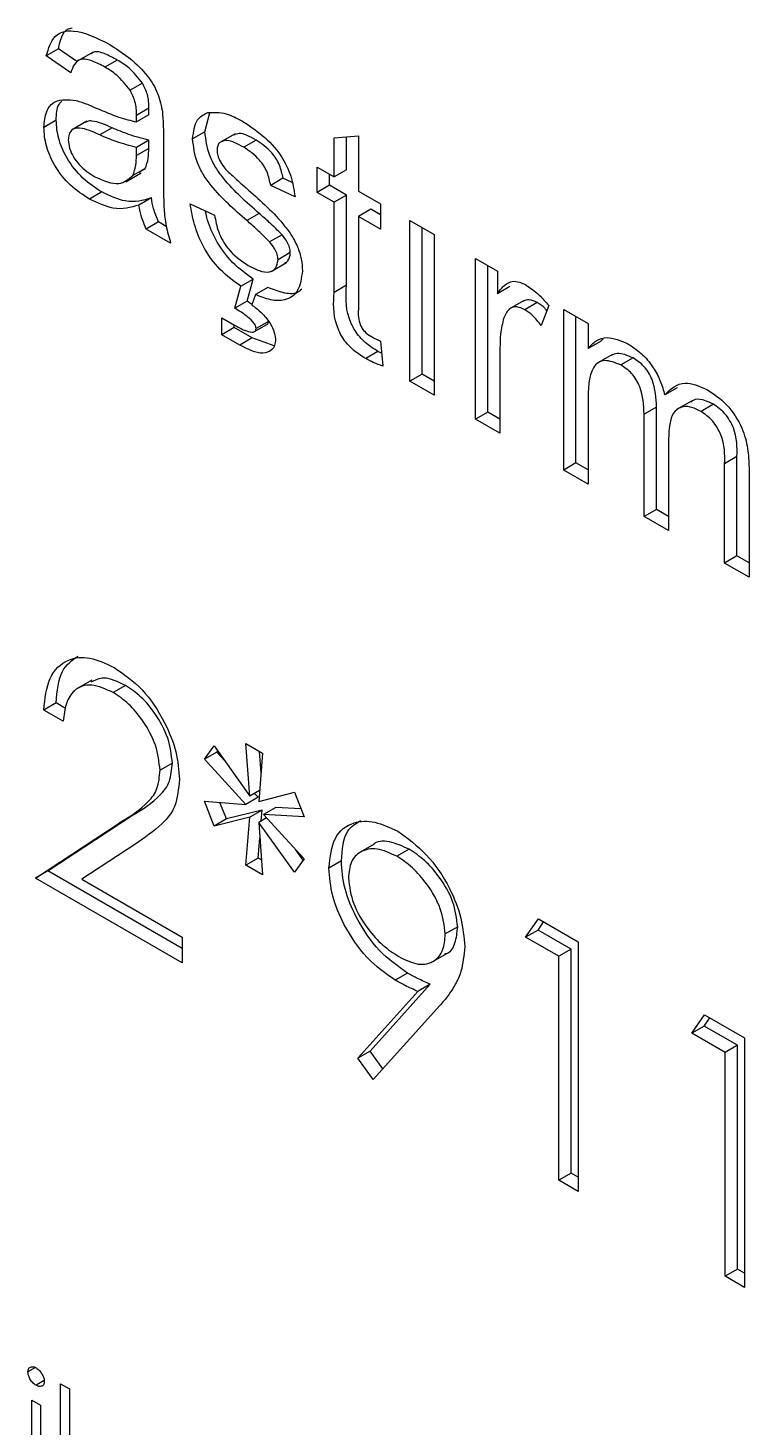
# Model space of a CAD drawing. Extents: x 75 to 2075, y 25 to 1460.
# Drawn here: x 1896.59 to 1907.61, y 1106.38 to 1127.74 of the extents above; entities that cross this region are included whole.
import ezdxf

# ---------------------------------------------------------------- set-up
doc = ezdxf.new("R2010")
doc.units = 0
doc.header["$LTSCALE"] = 5
doc.linetypes.add('SLD-KATı', pattern=[0])
doc.layers.get('0').update_dxf_attribs({"linetype": 'CONTINUOUS'})

msp = doc.modelspace()

# ---------------------------------------------------------------- linework, layer by layer
at = {"color": 7, "linetype": 'SLD-KATı'}
for p, q in [((1897.061, 1127.427), (1896.873, 1127.318)), ((1897.341, 1127.233), (1897.061, 1127.427)), ((1897.576, 1127.369), (1897.341, 1127.233)), ((1897.245, 1127.06), (1896.873, 1127.318)), ((1897.956, 1127.254), (1897.768, 1127.145)), ((1898.343, 1126.901), (1898.155, 1126.792)), ((1898.439, 1126.516), (1898.251, 1126.407)), ((1897.024, 1126.334), (1896.835, 1126.225)), ((1897.494, 1126.318), (1897.258, 1126.182)), ((1898.438, 1126.417), (1898.249, 1126.308)), ((1899.296, 1126.156), (1899.372, 1126.447)), ((1897.879, 1126.218), (1897.69, 1126.11)), ((1898.661, 1126.111), (1898.661, 1125.586)), ((1899.296, 1126.156), (1899.108, 1126.048)), ((1899.758, 1126.129), (1899.522, 1125.993)), ((1901.268, 1126.065), (1901.641, 1126.095)), ((1901.268, 1125.468), (1901.268, 1126.065)), ((1901.457, 1125.577), (1901.457, 1126.08)), ((1901.641, 1126.095), (1901.641, 1125.253)), ((1898.249, 1125.796), (1898.251, 1125.92)), ((1898.438, 1125.905), (1898.249, 1125.796)), ((1898.439, 1126.029), (1898.251, 1125.92)), ((1898.438, 1125.905), (1898.439, 1126.029)), ((1900.077, 1126.03), (1899.888, 1125.921)), ((1898.088, 1125.396), (1898.324, 1125.532)), ((1898.382, 1125.596), (1898.194, 1125.488)), ((1898.286, 1125.543), (1898.382, 1125.596)), ((1900.488, 1125.448), (1900.3, 1125.339)), ((1900.626, 1125.385), (1900.488, 1125.448)), ((1901.008, 1125.619), (1901.268, 1125.468)), ((1901.008, 1125.232), (1901.008, 1125.619)), ((1901.196, 1125.341), (1901.196, 1125.51)), ((1901.457, 1125.577), (1901.268, 1125.468)), ((1897.719, 1125.24), (1897.53, 1125.131)), ((1900.672, 1125.167), (1900.3, 1125.339)), ((1901.196, 1125.341), (1901.008, 1125.232)), ((1901.268, 1125.081), (1901.008, 1125.232)), ((1901.457, 1125.19), (1901.196, 1125.341)), ((1901.641, 1125.253), (1901.976, 1125.06)), ((1898.477, 1125.147), (1898.288, 1125.038)), ((1899.07, 1125.059), (1899.443, 1124.887)), ((1901.457, 1125.19), (1901.268, 1125.081)), ((1901.268, 1123.705), (1901.268, 1125.081)), ((1901.457, 1123.814), (1901.457, 1125.19)), ((1901.976, 1125.06), (1901.976, 1124.673)), ((1900.123, 1124.912), (1899.934, 1124.803)), ((1901.829, 1124.975), (1901.641, 1124.866)), ((1901.641, 1124.866), (1901.641, 1123.475)), ((1901.976, 1124.673), (1901.641, 1124.866)), ((1901.976, 1124.89), (1901.829, 1124.975)), ((1902.423, 1124.802), (1902.796, 1124.587)), ((1902.423, 1122.35), (1902.423, 1124.802)), ((1898.588, 1124.781), (1898.4, 1124.672)), ((1898.772, 1124.457), (1898.4, 1124.672)), ((1898.704, 1124.714), (1898.588, 1124.781)), ((1900.473, 1124.585), (1900.284, 1124.476)), ((1902.612, 1122.459), (1902.612, 1124.693)), ((1902.796, 1124.587), (1902.796, 1122.135)), ((1900.306, 1124.024), (1900.541, 1124.16)), ((1900.6, 1124.313), (1900.412, 1124.204)), ((1903.429, 1124.221), (1903.764, 1124.027)), ((1903.429, 1121.769), (1903.429, 1124.221)), ((1903.618, 1121.878), (1903.618, 1124.112)), ((1903.764, 1124.027), (1903.764, 1123.685)), ((1899.75, 1123.462), (1899.844, 1123.8)), ((1899.844, 1123.8), (1900.032, 1123.909)), ((1899.939, 1123.571), (1900.032, 1123.909)), ((1900.254, 1123.782), (1900.066, 1123.673)), ((1901.457, 1123.814), (1901.268, 1123.705)), ((1903.953, 1123.794), (1903.764, 1123.685)), ((1899.939, 1123.571), (1899.75, 1123.462)), ((1900.014, 1123.522), (1899.939, 1123.571)), ((1900.066, 1123.673), (1900.011, 1123.514)), ((1904.173, 1123.583), (1903.937, 1123.447)), ((1904.372, 1123.55), (1904.183, 1123.441)), ((1904.547, 1123.504), (1904.43, 1123.198)), ((1899.555, 1123.317), (1899.747, 1123.206)), ((1899.555, 1123.059), (1899.555, 1123.317)), ((1904.775, 1123.444), (1905.147, 1123.229)), ((1904.775, 1120.992), (1904.775, 1123.444)), ((1904.963, 1121.101), (1904.963, 1123.335)), ((1899.743, 1123.168), (1899.555, 1123.059)), ((1899.743, 1123.168), (1899.743, 1123.208)), ((1900.016, 1123.011), (1899.743, 1123.168)), ((1900.054, 1123.107), (1900.243, 1123.216)), ((1900.265, 1123.262), (1900.076, 1123.153)), ((1905.147, 1123.229), (1905.147, 1122.847)), ((1899.827, 1122.902), (1899.555, 1123.059)), ((1900.016, 1123.011), (1899.827, 1122.902)), ((1900.355, 1122.891), (1900.016, 1123.011)), ((1901.976, 1122.963), (1902.013, 1122.58)), ((1905.336, 1122.955), (1905.147, 1122.847)), ((1905.336, 1122.955), (1905.38, 1122.998)), ((1901.939, 1122.804), (1901.751, 1122.695)), ((1901.994, 1122.776), (1901.939, 1122.804)), ((1903.802, 1122.857), (1903.802, 1121.554)), ((1905.522, 1122.759), (1905.287, 1122.623)), ((1905.835, 1122.705), (1905.647, 1122.597)), ((1902.612, 1122.459), (1902.423, 1122.35)), ((1902.796, 1122.352), (1902.612, 1122.459)), ((1902.796, 1122.135), (1902.423, 1122.35)), ((1906.507, 1122.25), (1906.318, 1122.141)), ((1905.147, 1122.026), (1905.147, 1120.777)), ((1906.736, 1122.051), (1906.5, 1121.915)), ((1903.618, 1121.878), (1903.429, 1121.769)), ((1903.802, 1121.772), (1903.618, 1121.878)), ((1906.193, 1121.955), (1906.004, 1121.847)), ((1906.004, 1120.282), (1906.004, 1121.847)), ((1906.193, 1120.391), (1906.193, 1121.955)), ((1907.061, 1121.998), (1906.873, 1121.889)), ((1903.802, 1121.554), (1903.429, 1121.769)), ((1906.377, 1121.466), (1906.377, 1120.067)), ((1907.422, 1121.198), (1907.233, 1121.089)), ((1907.422, 1119.682), (1907.422, 1121.198)), ((1904.963, 1121.101), (1904.775, 1120.992)), ((1905.147, 1120.777), (1904.775, 1120.992)), ((1905.147, 1120.995), (1904.963, 1121.101)), ((1907.233, 1119.573), (1907.233, 1121.089)), ((1907.606, 1121.033), (1907.606, 1119.358)), ((1906.193, 1120.391), (1906.004, 1120.282)), ((1906.377, 1120.285), (1906.193, 1120.391)), ((1906.377, 1120.067), (1906.004, 1120.282)), ((1907.422, 1119.682), (1907.233, 1119.573)), ((1907.606, 1119.575), (1907.422, 1119.682)), ((1907.606, 1119.358), (1907.233, 1119.573)), ((1897.567, 1117.782), (1897.331, 1117.646)), ((1898.082, 1117.703), (1897.894, 1117.595)), ((1897.021, 1117.437), (1896.833, 1117.328)), ((1897.129, 1117.157), (1896.833, 1117.328)), ((1897.166, 1117.353), (1897.021, 1117.437)), ((1899.287, 1116.578), (1899.435, 1116.782)), ((1899.475, 1116.686), (1899.287, 1116.578)), ((1899.435, 1116.782), (1899.982, 1116.013)), ((1899.475, 1116.686), (1899.489, 1116.706)), ((1899.599, 1116.552), (1899.475, 1116.686)), ((1899.921, 1116.815), (1900.175, 1116.669)), ((1899.982, 1116.013), (1899.921, 1116.815)), ((1900.175, 1116.669), (1900.118, 1115.931)), ((1900.152, 1116.368), (1900.127, 1116.696)), ((1898.798, 1116.518), (1898.61, 1116.409)), ((1899.921, 1115.887), (1899.287, 1116.578)), ((1900.131, 1116.099), (1899.982, 1116.013)), ((1900.11, 1115.996), (1900.055, 1116.055)), ((1900.118, 1115.931), (1900.662, 1116.074)), ((1900.662, 1116.074), (1900.81, 1115.698)), ((1899.287, 1115.935), (1899.921, 1115.887)), ((1899.435, 1115.557), (1899.287, 1115.935)), ((1899.624, 1115.666), (1899.525, 1115.917)), ((1900.11, 1115.996), (1899.921, 1115.887)), ((1900.377, 1115.842), (1900.188, 1115.733)), ((1900.762, 1115.82), (1900.377, 1115.842)), ((1896.706, 1114.763), (1897.986, 1115.601)), ((1896.895, 1114.872), (1898.174, 1115.71)), ((1898.174, 1115.71), (1897.986, 1115.601)), ((1899.982, 1115.691), (1899.435, 1115.557)), ((1899.624, 1115.666), (1899.435, 1115.557)), ((1900.171, 1115.8), (1899.624, 1115.666)), ((1899.921, 1114.959), (1899.982, 1115.691)), ((1900.171, 1115.8), (1899.982, 1115.691)), ((1900.236, 1115.681), (1900.118, 1115.613)), ((1900.118, 1115.613), (1900.175, 1114.812)), ((1900.662, 1114.85), (1900.118, 1115.613)), ((1900.157, 1115.635), (1900.171, 1115.8)), ((1900.188, 1115.733), (1900.81, 1115.056)), ((1900.81, 1115.698), (1900.188, 1115.733)), ((1898.238, 1115.287), (1897.413, 1114.746)), ((1900.11, 1115.067), (1900.135, 1115.374)), ((1900.795, 1115.036), (1900.682, 1115.195)), ((1901.878, 1115.278), (1901.642, 1115.142)), ((1902.414, 1115.203), (1902.226, 1115.094)), ((1900.11, 1115.067), (1899.921, 1114.959)), ((1900.175, 1114.812), (1899.921, 1114.959)), ((1900.159, 1115.039), (1900.11, 1115.067)), ((1900.81, 1115.056), (1900.662, 1114.85)), ((1901.379, 1115.024), (1901.19, 1114.915)), ((1896.895, 1114.872), (1896.706, 1114.763)), ((1898.948, 1113.469), (1896.706, 1114.763)), ((1898.948, 1113.686), (1896.895, 1114.872)), ((1897.413, 1114.746), (1898.948, 1113.859)), ((1904.194, 1113.86), (1904.388, 1114.139)), ((1904.388, 1114.139), (1904.998, 1113.787)), ((1903.156, 1114.017), (1902.967, 1113.909)), ((1904.383, 1113.969), (1904.194, 1113.86)), ((1904.383, 1113.969), (1904.468, 1114.092)), ((1904.89, 1113.676), (1904.383, 1113.969)), ((1898.948, 1113.859), (1898.948, 1113.469)), ((1904.702, 1113.567), (1904.194, 1113.86)), ((1904.89, 1113.676), (1904.702, 1113.567)), ((1904.89, 1110.256), (1904.89, 1113.676)), ((1904.998, 1113.787), (1904.998, 1109.976)), ((1902.753, 1113.474), (1902.988, 1113.61)), ((1904.702, 1110.147), (1904.702, 1113.567)), ((1902.39, 1113.312), (1902.201, 1113.203)), ((1901.631, 1112.012), (1902.548, 1113.031)), ((1901.819, 1112.121), (1902.737, 1113.14)), ((1902.737, 1113.14), (1902.548, 1113.031)), ((1902.883, 1112.815), (1901.867, 1111.686)), ((1906.732, 1112.394), (1906.926, 1112.674)), ((1906.921, 1112.503), (1907.007, 1112.627)), ((1906.926, 1112.674), (1907.536, 1112.321)), ((1906.921, 1112.503), (1906.732, 1112.394)), ((1907.24, 1112.101), (1906.732, 1112.394)), ((1907.429, 1112.21), (1906.921, 1112.503)), ((1907.429, 1112.21), (1907.24, 1112.101)), ((1907.429, 1108.791), (1907.429, 1112.21)), ((1907.536, 1112.321), (1907.536, 1108.511)), ((1901.819, 1112.121), (1901.631, 1112.012)), ((1901.867, 1111.686), (1901.631, 1112.012)), ((1902.015, 1111.85), (1901.819, 1112.121)), ((1907.24, 1108.682), (1907.24, 1112.101)), ((1904.89, 1110.256), (1904.702, 1110.147)), ((1904.998, 1110.194), (1904.89, 1110.256)), ((1904.998, 1109.976), (1904.702, 1110.147)), ((1907.429, 1108.791), (1907.24, 1108.682)), ((1907.536, 1108.728), (1907.429, 1108.791)), ((1907.536, 1108.511), (1907.24, 1108.682)), ((1896.707, 1107.287), (1896.593, 1107.221)), ((1896.841, 1107.088), (1896.717, 1107.017)), ((1897.092, 1107.041), (1897.226, 1106.964)), ((1897.092, 1105.269), (1897.092, 1107.041)), ((1897.226, 1106.964), (1897.226, 1105.191)), ((1896.65, 1106.789), (1896.785, 1106.712)), ((1896.65, 1105.526), (1896.65, 1106.789)), ((1896.785, 1106.712), (1896.785, 1105.449))]:
    msp.add_line(p, q, dxfattribs=at)
for points, knots in [([(1896.873, 1127.318), (1896.907, 1127.431), (1896.975, 1127.658), (1897.342, 1127.743), (1897.648, 1127.588), (1897.835, 1127.494)], [0, 0, 0, 0, 0.28043, 0.559303, 1, 1, 1, 1]), ([(1897.061, 1127.427), (1897.087, 1127.554), (1897.12, 1127.712), (1897.242, 1127.738), (1897.266, 1127.743)], [0, 0, 0, 0, 0.80528, 1, 1, 1, 1]), ([(1897.956, 1127.254), (1897.894, 1127.287), (1897.769, 1127.352), (1897.617, 1127.399), (1897.568, 1127.355), (1897.558, 1127.347)], [0, 0, 0, 0, 0.4468088, 0.8905018, 1, 1, 1, 1]), ([(1897.835, 1127.494), (1898.029, 1127.37), (1898.299, 1127.197), (1898.578, 1126.779), (1898.621, 1126.586), (1898.643, 1126.489)], [0, 0, 0, 0, 0.559253, 0.779195, 1, 1, 1, 1]), ([(1897.768, 1127.145), (1897.704, 1127.179), (1897.578, 1127.248), (1897.402, 1127.285), (1897.294, 1127.196), (1897.261, 1127.105), (1897.245, 1127.06)], [0, 0, 0, 0, 0.280855, 0.559751, 0.7795, 1, 1, 1, 1]), ([(1898.155, 1126.792), (1898.088, 1126.875), (1897.967, 1127.025), (1897.829, 1127.108), (1897.768, 1127.145)], [0, 0, 0, 0, 0.557871, 1, 1, 1, 1]), ([(1898.343, 1126.901), (1898.276, 1126.984), (1898.156, 1127.134), (1898.018, 1127.217), (1897.956, 1127.254)], [0, 0, 0, 0, 0.557871, 1, 1, 1, 1]), ([(1898.251, 1126.407), (1898.25, 1126.477), (1898.247, 1126.6), (1898.183, 1126.734), (1898.155, 1126.792)], [0, 0, 0, 0, 0.561903, 1, 1, 1, 1]), ([(1898.439, 1126.516), (1898.438, 1126.585), (1898.436, 1126.709), (1898.372, 1126.842), (1898.343, 1126.901)], [0, 0, 0, 0, 0.561903, 1, 1, 1, 1]), ([(1896.835, 1126.225), (1896.843, 1126.311), (1896.86, 1126.483), (1897.023, 1126.67), (1897.213, 1126.649), (1897.329, 1126.636)], [0, 0, 0, 0, 0.280458, 0.560983, 1, 1, 1, 1]), ([(1897.024, 1126.334), (1897.027, 1126.426), (1897.032, 1126.547), (1897.093, 1126.608), (1897.108, 1126.623)], [0, 0, 0, 0, 0.759315, 1, 1, 1, 1]), ([(1897.329, 1126.636), (1897.386, 1126.618), (1897.487, 1126.585), (1897.59, 1126.541), (1897.635, 1126.521)], [0, 0, 0, 0, 0.559918, 1, 1, 1, 1]), ([(1897.635, 1126.521), (1897.751, 1126.471), (1897.959, 1126.381), (1898.161, 1126.33), (1898.249, 1126.308)], [0, 0, 0, 0, 0.560185, 1, 1, 1, 1]), ([(1898.438, 1126.417), (1898.438, 1126.435), (1898.439, 1126.468), (1898.439, 1126.501), (1898.439, 1126.516)], [0, 0, 0, 0, 0.560023, 1, 1, 1, 1]), ([(1897.719, 1125.24), (1897.622, 1125.303), (1897.428, 1125.427), (1897.187, 1125.73), (1897.044, 1126.058), (1897.03, 1126.242), (1897.024, 1126.334)], [0, 0, 0, 0, 0.280815, 0.55969, 0.779696, 1, 1, 1, 1]), ([(1897.879, 1126.218), (1897.774, 1126.265), (1897.642, 1126.323), (1897.509, 1126.325), (1897.482, 1126.307), (1897.472, 1126.301)], [0, 0, 0, 0, 0.724835, 0.90601, 1, 1, 1, 1]), ([(1898.249, 1126.308), (1898.249, 1126.326), (1898.25, 1126.36), (1898.251, 1126.393), (1898.251, 1126.407)], [0, 0, 0, 0, 0.560023, 1, 1, 1, 1]), ([(1898.643, 1126.489), (1898.649, 1126.417), (1898.661, 1126.288), (1898.661, 1126.165), (1898.661, 1126.111)], [0, 0, 0, 0, 0.559817, 1, 1, 1, 1]), ([(1899.108, 1126.048), (1899.122, 1126.158), (1899.147, 1126.356), (1899.282, 1126.423), (1899.341, 1126.452)], [0, 0, 0, 0, 0.5589275, 1, 1, 1, 1]), ([(1899.341, 1126.452), (1899.432, 1126.456), (1899.596, 1126.462), (1899.78, 1126.366), (1899.861, 1126.324)], [0, 0, 0, 0, 0.558938, 1, 1, 1, 1]), ([(1899.861, 1126.324), (1899.965, 1126.256), (1900.174, 1126.122), (1900.453, 1125.83), (1900.624, 1125.476), (1900.656, 1125.27), (1900.672, 1125.167)], [0, 0, 0, 0, 0.280737, 0.560427, 0.77945, 1, 1, 1, 1]), ([(1897.53, 1125.131), (1897.433, 1125.194), (1897.239, 1125.318), (1896.998, 1125.621), (1896.855, 1125.95), (1896.842, 1126.133), (1896.835, 1126.225)], [0, 0, 0, 0, 0.280815, 0.55969, 0.779696, 1, 1, 1, 1]), ([(1897.69, 1126.11), (1897.584, 1126.158), (1897.451, 1126.218), (1897.311, 1126.213), (1897.254, 1126.181), (1897.215, 1126.122), (1897.21, 1126.064), (1897.208, 1126.035)], [0, 0, 0, 0, 0.50028, 0.625326, 0.750269, 0.875147, 1, 1, 1, 1]), ([(1898.251, 1125.92), (1898.148, 1125.946), (1897.964, 1125.993), (1897.774, 1126.074), (1897.69, 1126.11)], [0, 0, 0, 0, 0.5597597, 1, 1, 1, 1]), ([(1898.439, 1126.029), (1898.336, 1126.055), (1898.152, 1126.102), (1897.962, 1126.183), (1897.879, 1126.218)], [0, 0, 0, 0, 0.5597597, 1, 1, 1, 1]), ([(1900.123, 1124.912), (1899.934, 1125.077), (1899.698, 1125.283), (1899.457, 1125.609), (1899.331, 1125.856), (1899.31, 1126.037), (1899.296, 1126.156)], [0, 0, 0, 0, 0.501321, 0.626592, 0.751817, 1, 1, 1, 1]), ([(1900.077, 1126.03), (1899.984, 1126.084), (1899.856, 1126.159), (1899.763, 1126.119), (1899.738, 1126.108)], [0, 0, 0, 0, 0.723873, 1, 1, 1, 1]), ([(1897.208, 1126.035), (1897.212, 1125.992), (1897.22, 1125.907), (1897.285, 1125.77), (1897.414, 1125.6), (1897.532, 1125.523), (1897.615, 1125.469)], [0, 0, 0, 0, 0.1865647, 0.3734672, 0.5606134, 1, 1, 1, 1]), ([(1898.382, 1125.596), (1898.402, 1125.647), (1898.436, 1125.737), (1898.437, 1125.853), (1898.438, 1125.905)], [0, 0, 0, 0, 0.558995, 1, 1, 1, 1]), ([(1899.934, 1124.803), (1899.745, 1124.968), (1899.509, 1125.174), (1899.268, 1125.5), (1899.143, 1125.748), (1899.122, 1125.928), (1899.108, 1126.048)], [0, 0, 0, 0, 0.501321, 0.626592, 0.751817, 1, 1, 1, 1]), ([(1899.888, 1125.921), (1899.798, 1125.971), (1899.663, 1126.045), (1899.534, 1126.01), (1899.486, 1125.95), (1899.482, 1125.901), (1899.48, 1125.876)], [0, 0, 0, 0, 0.49977, 0.749095, 0.874592, 1, 1, 1, 1]), ([(1899.48, 1125.876), (1899.482, 1125.849), (1899.486, 1125.8), (1899.509, 1125.748), (1899.519, 1125.725)], [0, 0, 0, 0, 0.559236, 1, 1, 1, 1]), ([(1900.3, 1125.339), (1900.286, 1125.406), (1900.26, 1125.54), (1900.108, 1125.776), (1899.972, 1125.866), (1899.888, 1125.921)], [0, 0, 0, 0, 0.280304, 0.560237, 1, 1, 1, 1]), ([(1900.488, 1125.448), (1900.475, 1125.515), (1900.448, 1125.649), (1900.297, 1125.885), (1900.16, 1125.975), (1900.077, 1126.03)], [0, 0, 0, 0, 0.280304, 0.560237, 1, 1, 1, 1]), ([(1898.194, 1125.488), (1898.213, 1125.538), (1898.247, 1125.628), (1898.249, 1125.745), (1898.249, 1125.796)], [0, 0, 0, 0, 0.558995, 1, 1, 1, 1]), ([(1899.519, 1125.725), (1899.539, 1125.691), (1899.575, 1125.628), (1899.622, 1125.578), (1899.642, 1125.556)], [0, 0, 0, 0, 0.559084, 1, 1, 1, 1]), ([(1897.615, 1125.469), (1897.746, 1125.412), (1897.981, 1125.311), (1898.129, 1125.433), (1898.194, 1125.488)], [0, 0, 0, 0, 0.559758, 1, 1, 1, 1]), ([(1898.661, 1125.586), (1898.661, 1125.463), (1898.662, 1125.261), (1898.669, 1124.976), (1898.693, 1124.724), (1898.746, 1124.546), (1898.772, 1124.457)], [0, 0, 0, 0, 0.340206, 0.560339, 0.780175, 1, 1, 1, 1]), ([(1899.642, 1125.556), (1899.694, 1125.508), (1899.788, 1125.421), (1899.882, 1125.337), (1899.924, 1125.3)], [0, 0, 0, 0, 0.559965, 1, 1, 1, 1]), ([(1898.477, 1125.147), (1898.35, 1125.111), (1898.123, 1125.047), (1897.842, 1125.181), (1897.719, 1125.24)], [0, 0, 0, 0, 0.559971, 1, 1, 1, 1]), ([(1899.924, 1125.3), (1900.117, 1125.131), (1900.359, 1124.92), (1900.614, 1124.592), (1900.714, 1124.405), (1900.775, 1124.209), (1900.781, 1124.092), (1900.784, 1124.033)], [0, 0, 0, 0, 0.500446, 0.625396, 0.750274, 0.875069, 1, 1, 1, 1]), ([(1898.288, 1125.038), (1898.161, 1125.002), (1897.934, 1124.938), (1897.654, 1125.072), (1897.53, 1125.131)], [0, 0, 0, 0, 0.559971, 1, 1, 1, 1]), ([(1898.4, 1124.672), (1898.37, 1124.741), (1898.317, 1124.865), (1898.297, 1124.985), (1898.288, 1125.038)], [0, 0, 0, 0, 0.559697, 1, 1, 1, 1]), ([(1898.588, 1124.781), (1898.559, 1124.85), (1898.506, 1124.974), (1898.486, 1125.094), (1898.477, 1125.147)], [0, 0, 0, 0, 0.559697, 1, 1, 1, 1]), ([(1899.844, 1123.8), (1899.736, 1123.877), (1899.523, 1124.03), (1899.266, 1124.382), (1899.125, 1124.743), (1899.089, 1124.954), (1899.07, 1125.059)], [0, 0, 0, 0, 0.280433, 0.559071, 0.779291, 1, 1, 1, 1]), ([(1900.032, 1123.909), (1899.925, 1123.986), (1899.711, 1124.139), (1899.457, 1124.49), (1899.338, 1124.776), (1899.311, 1124.915), (1899.305, 1124.948)], [0, 0, 0, 0, 0.330671, 0.659224, 0.918896, 1, 1, 1, 1]), ([(1899.443, 1124.887), (1899.458, 1124.801), (1899.488, 1124.63), (1899.669, 1124.312), (1899.847, 1124.191), (1899.956, 1124.118)], [0, 0, 0, 0, 0.281314, 0.561069, 1, 1, 1, 1]), ([(1900.284, 1124.476), (1900.22, 1124.54), (1900.105, 1124.655), (1899.986, 1124.758), (1899.934, 1124.803)], [0, 0, 0, 0, 0.559788, 1, 1, 1, 1]), ([(1900.473, 1124.585), (1900.408, 1124.649), (1900.294, 1124.764), (1900.175, 1124.867), (1900.123, 1124.912)], [0, 0, 0, 0, 0.559788, 1, 1, 1, 1]), ([(1900.6, 1124.313), (1900.598, 1124.339), (1900.593, 1124.39), (1900.549, 1124.49), (1900.502, 1124.549), (1900.473, 1124.585)], [0, 0, 0, 0, 0.279757, 0.559839, 1, 1, 1, 1]), ([(1900.412, 1124.204), (1900.409, 1124.23), (1900.405, 1124.281), (1900.36, 1124.381), (1900.313, 1124.44), (1900.284, 1124.476)], [0, 0, 0, 0, 0.279757, 0.559839, 1, 1, 1, 1]), ([(1899.956, 1124.118), (1900.013, 1124.087), (1900.127, 1124.027), (1900.278, 1124.004), (1900.388, 1124.063), (1900.404, 1124.157), (1900.412, 1124.204)], [0, 0, 0, 0, 0.281188, 0.560952, 0.781095, 1, 1, 1, 1]), ([(1900.513, 1124.154), (1900.532, 1124.163), (1900.585, 1124.186), (1900.594, 1124.263), (1900.6, 1124.313)], [0, 0, 0, 0, 0.357149, 1, 1, 1, 1]), ([(1900.784, 1124.033), (1900.769, 1123.924), (1900.74, 1123.707), (1900.538, 1123.575), (1900.302, 1123.578), (1900.144, 1123.641), (1900.066, 1123.673)], [0, 0, 0, 0, 0.279102, 0.558335, 0.779046, 1, 1, 1, 1]), ([(1900.775, 1123.755), (1900.751, 1123.734), (1900.679, 1123.67), (1900.488, 1123.691), (1900.332, 1123.752), (1900.254, 1123.782)], [0, 0, 0, 0, 0.190454, 0.595005, 1, 1, 1, 1]), ([(1901.939, 1122.804), (1901.881, 1122.84), (1901.764, 1122.912), (1901.596, 1123.087), (1901.435, 1123.426), (1901.448, 1123.654), (1901.457, 1123.814)], [0, 0, 0, 0, 0.187433, 0.373821, 0.559462, 1, 1, 1, 1]), ([(1903.764, 1123.685), (1903.82, 1123.763), (1903.898, 1123.87), (1904.071, 1123.88), (1904.156, 1123.84), (1904.198, 1123.82)], [0, 0, 0, 0, 0.5595991, 0.7797717, 1, 1, 1, 1]), ([(1904.198, 1123.82), (1904.267, 1123.773), (1904.389, 1123.688), (1904.499, 1123.56), (1904.547, 1123.504)], [0, 0, 0, 0, 0.559546, 1, 1, 1, 1]), ([(1900.011, 1123.514), (1900.057, 1123.48), (1900.149, 1123.412), (1900.265, 1123.279), (1900.354, 1123.128), (1900.368, 1123.037), (1900.374, 1122.991)], [0, 0, 0, 0, 0.280952, 0.561177, 0.781286, 1, 1, 1, 1]), ([(1901.751, 1122.695), (1901.692, 1122.731), (1901.575, 1122.803), (1901.407, 1122.978), (1901.247, 1123.317), (1901.259, 1123.545), (1901.268, 1123.705)], [0, 0, 0, 0, 0.187433, 0.373821, 0.559462, 1, 1, 1, 1]), ([(1904.372, 1123.55), (1904.329, 1123.57), (1904.245, 1123.608), (1904.181, 1123.581), (1904.15, 1123.568)], [0, 0, 0, 0, 0.5128873, 1, 1, 1, 1]), ([(1904.517, 1123.427), (1904.507, 1123.439), (1904.463, 1123.493), (1904.412, 1123.525), (1904.372, 1123.55)], [0, 0, 0, 0, 0.225638, 1, 1, 1, 1]), ([(1900.076, 1123.153), (1900.075, 1123.162), (1900.074, 1123.181), (1900.057, 1123.221), (1900.009, 1123.281), (1899.904, 1123.37), (1899.812, 1123.426), (1899.75, 1123.462)], [0, 0, 0, 0, 0.062923, 0.12501, 0.249868, 0.499663, 1, 1, 1, 1]), ([(1901.641, 1123.475), (1901.636, 1123.397), (1901.63, 1123.299), (1901.688, 1123.168), (1901.744, 1123.09), (1901.796, 1123.058), (1901.83, 1123.036)], [0, 0, 0, 0, 0.499596, 0.625239, 0.750354, 1, 1, 1, 1]), ([(1903.859, 1123.315), (1903.84, 1123.235), (1903.806, 1123.093), (1903.803, 1122.929), (1903.802, 1122.857)], [0, 0, 0, 0, 0.559888, 1, 1, 1, 1]), ([(1904.183, 1123.441), (1904.141, 1123.46), (1904.056, 1123.497), (1903.929, 1123.463), (1903.886, 1123.371), (1903.859, 1123.315)], [0, 0, 0, 0, 0.280305, 0.560911, 1, 1, 1, 1]), ([(1904.43, 1123.198), (1904.388, 1123.254), (1904.312, 1123.353), (1904.223, 1123.415), (1904.183, 1123.441)], [0, 0, 0, 0, 0.5601157, 1, 1, 1, 1]), ([(1899.747, 1123.206), (1899.799, 1123.177), (1899.891, 1123.124), (1899.978, 1123.105), (1900.017, 1123.098)], [0, 0, 0, 0, 0.5607505, 1, 1, 1, 1]), ([(1900.017, 1123.098), (1900.034, 1123.1), (1900.057, 1123.102), (1900.074, 1123.128), (1900.076, 1123.144), (1900.076, 1123.153)], [0, 0, 0, 0, 0.558763, 0.779427, 1, 1, 1, 1]), ([(1900.242, 1123.218), (1900.245, 1123.219), (1900.254, 1123.221), (1900.263, 1123.237), (1900.264, 1123.253), (1900.265, 1123.262)], [0, 0, 0, 0, 0.197767, 0.598967, 1, 1, 1, 1]), ([(1900.374, 1122.991), (1900.371, 1122.958), (1900.365, 1122.892), (1900.304, 1122.806), (1900.135, 1122.743), (1899.95, 1122.838), (1899.827, 1122.902)], [0, 0, 0, 0, 0.125406, 0.250821, 0.50085, 1, 1, 1, 1]), ([(1901.83, 1123.036), (1901.857, 1123.021), (1901.906, 1122.995), (1901.955, 1122.972), (1901.976, 1122.963)], [0, 0, 0, 0, 0.559965, 1, 1, 1, 1]), ([(1905.147, 1122.847), (1905.186, 1122.89), (1905.264, 1122.978), (1905.465, 1123.044), (1905.644, 1122.968), (1905.754, 1122.922)], [0, 0, 0, 0, 0.28095, 0.561784, 1, 1, 1, 1]), ([(1905.754, 1122.922), (1905.824, 1122.877), (1905.963, 1122.787), (1906.138, 1122.578), (1906.26, 1122.352), (1906.299, 1122.211), (1906.318, 1122.141)], [0, 0, 0, 0, 0.280176, 0.559511, 0.779663, 1, 1, 1, 1]), ([(1902.013, 1122.58), (1901.965, 1122.597), (1901.878, 1122.627), (1901.79, 1122.674), (1901.751, 1122.695)], [0, 0, 0, 0, 0.5600783, 1, 1, 1, 1]), ([(1905.647, 1122.597), (1905.562, 1122.631), (1905.434, 1122.683), (1905.298, 1122.64), (1905.153, 1122.478), (1905.15, 1122.227), (1905.147, 1122.026)], [0, 0, 0, 0, 0.249225, 0.3748617, 0.5005555, 1, 1, 1, 1]), ([(1905.835, 1122.705), (1905.749, 1122.742), (1905.623, 1122.796), (1905.529, 1122.756), (1905.5, 1122.743)], [0, 0, 0, 0, 0.684213, 1, 1, 1, 1]), ([(1906.193, 1121.955), (1906.187, 1122.093), (1906.18, 1122.265), (1906.076, 1122.483), (1905.978, 1122.611), (1905.892, 1122.668), (1905.835, 1122.705)], [0, 0, 0, 0, 0.4985157, 0.6241345, 0.7496359, 1, 1, 1, 1]), ([(1906.004, 1121.847), (1905.998, 1121.984), (1905.991, 1122.157), (1905.887, 1122.374), (1905.79, 1122.502), (1905.704, 1122.559), (1905.647, 1122.597)], [0, 0, 0, 0, 0.4985157, 0.6241345, 0.7496359, 1, 1, 1, 1]), ([(1906.318, 1122.141), (1906.411, 1122.229), (1906.576, 1122.386), (1906.844, 1122.274), (1906.962, 1122.224)], [0, 0, 0, 0, 0.560019, 1, 1, 1, 1]), ([(1906.962, 1122.224), (1907.066, 1122.156), (1907.271, 1122.02), (1907.506, 1121.66), (1907.596, 1121.317), (1907.603, 1121.128), (1907.606, 1121.033)], [0, 0, 0, 0, 0.280317, 0.558226, 0.778715, 1, 1, 1, 1]), ([(1907.061, 1121.998), (1907.006, 1122.024), (1906.895, 1122.077), (1906.773, 1122.079), (1906.728, 1122.039), (1906.717, 1122.029)], [0, 0, 0, 0, 0.433095, 0.865657, 1, 1, 1, 1]), ([(1906.873, 1121.889), (1906.817, 1121.916), (1906.705, 1121.971), (1906.556, 1121.959), (1906.395, 1121.835), (1906.384, 1121.618), (1906.377, 1121.466)], [0, 0, 0, 0, 0.187283, 0.374334, 0.56118, 1, 1, 1, 1]), ([(1907.233, 1121.089), (1907.236, 1121.233), (1907.239, 1121.413), (1907.124, 1121.644), (1907.024, 1121.782), (1906.933, 1121.846), (1906.873, 1121.889)], [0, 0, 0, 0, 0.499043, 0.624568, 0.750308, 1, 1, 1, 1]), ([(1907.422, 1121.198), (1907.425, 1121.342), (1907.428, 1121.522), (1907.313, 1121.753), (1907.213, 1121.891), (1907.122, 1121.955), (1907.061, 1121.998)], [0, 0, 0, 0, 0.499043, 0.624568, 0.750308, 1, 1, 1, 1]), ([(1896.833, 1117.328), (1896.852, 1117.502), (1896.891, 1117.85), (1897.172, 1118.111), (1897.53, 1118.158), (1897.783, 1118.037), (1897.909, 1117.977)], [0, 0, 0, 0, 0.2800291, 0.5595146, 0.7796675, 1, 1, 1, 1]), ([(1897.021, 1117.437), (1897.038, 1117.616), (1897.067, 1117.945), (1897.267, 1118.088), (1897.358, 1118.153)], [0, 0, 0, 0, 0.54369, 1, 1, 1, 1]), ([(1897.909, 1117.977), (1898.056, 1117.876), (1898.35, 1117.674), (1898.677, 1117.176), (1898.875, 1116.685), (1898.896, 1116.407), (1898.906, 1116.268)], [0, 0, 0, 0, 0.27989, 0.559224, 0.779582, 1, 1, 1, 1]), ([(1898.082, 1117.703), (1897.967, 1117.76), (1897.763, 1117.86), (1897.616, 1117.784), (1897.552, 1117.751)], [0, 0, 0, 0, 0.56442, 1, 1, 1, 1]), ([(1897.894, 1117.595), (1897.781, 1117.646), (1897.556, 1117.75), (1897.301, 1117.659), (1897.164, 1117.44), (1897.141, 1117.251), (1897.129, 1117.157)], [0, 0, 0, 0, 0.279699, 0.558847, 0.779176, 1, 1, 1, 1]), ([(1898.61, 1116.409), (1898.596, 1116.535), (1898.568, 1116.787), (1898.367, 1117.152), (1898.135, 1117.434), (1897.974, 1117.541), (1897.894, 1117.595)], [0, 0, 0, 0, 0.279126, 0.558978, 0.77935, 1, 1, 1, 1]), ([(1898.798, 1116.518), (1898.784, 1116.643), (1898.757, 1116.895), (1898.555, 1117.261), (1898.323, 1117.543), (1898.163, 1117.65), (1898.082, 1117.703)], [0, 0, 0, 0, 0.279126, 0.558978, 0.77935, 1, 1, 1, 1]), ([(1898.174, 1115.71), (1898.333, 1115.807), (1898.553, 1115.942), (1898.772, 1116.222), (1898.789, 1116.419), (1898.798, 1116.518)], [0, 0, 0, 0, 0.5607172, 0.7805321, 1, 1, 1, 1]), ([(1897.986, 1115.601), (1898.144, 1115.698), (1898.364, 1115.833), (1898.583, 1116.113), (1898.601, 1116.31), (1898.61, 1116.409)], [0, 0, 0, 0, 0.5607172, 0.7805321, 1, 1, 1, 1]), ([(1898.906, 1116.268), (1898.892, 1116.125), (1898.866, 1115.838), (1898.602, 1115.533), (1898.376, 1115.38), (1898.238, 1115.287)], [0, 0, 0, 0, 0.279288, 0.559154, 1, 1, 1, 1]), ([(1901.19, 1114.915), (1901.208, 1115.081), (1901.244, 1115.412), (1901.536, 1115.626), (1901.883, 1115.644), (1902.121, 1115.532), (1902.241, 1115.476)], [0, 0, 0, 0, 0.279538, 0.558851, 0.779452, 1, 1, 1, 1]), ([(1901.379, 1115.024), (1901.393, 1115.196), (1901.416, 1115.488), (1901.601, 1115.597), (1901.677, 1115.641)], [0, 0, 0, 0, 0.588979, 1, 1, 1, 1]), ([(1902.241, 1115.476), (1902.391, 1115.369), (1902.691, 1115.155), (1903.031, 1114.648), (1903.228, 1114.143), (1903.251, 1113.857), (1903.263, 1113.715)], [0, 0, 0, 0, 0.27973, 0.559163, 0.779612, 1, 1, 1, 1]), ([(1902.226, 1115.094), (1902.123, 1115.142), (1901.917, 1115.238), (1901.675, 1115.185), (1901.513, 1115.028), (1901.495, 1114.852), (1901.487, 1114.763)], [0, 0, 0, 0, 0.2800921, 0.5600105, 0.7801305, 1, 1, 1, 1]), ([(1902.414, 1115.203), (1902.313, 1115.248), (1902.112, 1115.338), (1901.915, 1115.329), (1901.856, 1115.264), (1901.855, 1115.263)], [0, 0, 0, 0, 0.495883, 0.991458, 1, 1, 1, 1]), ([(1903.156, 1114.017), (1903.14, 1114.145), (1903.11, 1114.401), (1902.895, 1114.766), (1902.657, 1115.043), (1902.495, 1115.149), (1902.414, 1115.203)], [0, 0, 0, 0, 0.2787219, 0.5585693, 0.7791712, 1, 1, 1, 1]), ([(1902.39, 1113.312), (1902.243, 1113.415), (1901.949, 1113.621), (1901.616, 1114.113), (1901.409, 1114.606), (1901.389, 1114.885), (1901.379, 1115.024)], [0, 0, 0, 0, 0.279814, 0.559489, 0.779635, 1, 1, 1, 1]), ([(1902.967, 1113.909), (1902.952, 1114.036), (1902.921, 1114.292), (1902.706, 1114.657), (1902.469, 1114.934), (1902.307, 1115.041), (1902.226, 1115.094)], [0, 0, 0, 0, 0.2787219, 0.5585693, 0.7791712, 1, 1, 1, 1]), ([(1902.201, 1113.203), (1902.054, 1113.306), (1901.76, 1113.512), (1901.428, 1114.004), (1901.221, 1114.497), (1901.201, 1114.776), (1901.19, 1114.915)], [0, 0, 0, 0, 0.279814, 0.559489, 0.779635, 1, 1, 1, 1]), ([(1901.487, 1114.763), (1901.503, 1114.632), (1901.537, 1114.37), (1901.763, 1114.001), (1902.008, 1113.725), (1902.173, 1113.616), (1902.256, 1113.562)], [0, 0, 0, 0, 0.278472, 0.558424, 0.779098, 1, 1, 1, 1]), ([(1902.256, 1113.562), (1902.358, 1113.513), (1902.561, 1113.414), (1902.799, 1113.473), (1902.944, 1113.646), (1902.96, 1113.821), (1902.967, 1113.909)], [0, 0, 0, 0, 0.280319, 0.55953, 0.779753, 1, 1, 1, 1]), ([(1902.96, 1113.606), (1902.97, 1113.608), (1903.046, 1113.621), (1903.129, 1113.762), (1903.147, 1113.932), (1903.156, 1114.017)], [0, 0, 0, 0, 0.068512, 0.53423, 1, 1, 1, 1]), ([(1903.263, 1113.715), (1903.251, 1113.584), (1903.231, 1113.367), (1903.123, 1113.136), (1903.012, 1112.965), (1902.926, 1112.865), (1902.883, 1112.815)], [0, 0, 0, 0, 0.339295, 0.559425, 0.779695, 1, 1, 1, 1]), ([(1902.737, 1113.14), (1902.672, 1113.169), (1902.557, 1113.219), (1902.441, 1113.283), (1902.39, 1113.312)], [0, 0, 0, 0, 0.559944, 1, 1, 1, 1]), ([(1902.548, 1113.031), (1902.484, 1113.06), (1902.368, 1113.11), (1902.252, 1113.175), (1902.201, 1113.203)], [0, 0, 0, 0, 0.559944, 1, 1, 1, 1]), ([(1896.593, 1107.221), (1896.595, 1107.24), (1896.6, 1107.278), (1896.635, 1107.3), (1896.675, 1107.303), (1896.703, 1107.29), (1896.717, 1107.283)], [0, 0, 0, 0, 0.279289, 0.558897, 0.779452, 1, 1, 1, 1]), ([(1896.717, 1107.283), (1896.735, 1107.27), (1896.77, 1107.246), (1896.811, 1107.187), (1896.838, 1107.128), (1896.841, 1107.094), (1896.842, 1107.077)], [0, 0, 0, 0, 0.279869, 0.559866, 0.779911, 1, 1, 1, 1]), ([(1896.717, 1107.017), (1896.699, 1107.029), (1896.664, 1107.054), (1896.624, 1107.112), (1896.597, 1107.17), (1896.594, 1107.204), (1896.593, 1107.221)], [0, 0, 0, 0, 0.279784, 0.559698, 0.779921, 1, 1, 1, 1]), ([(1896.842, 1107.077), (1896.84, 1107.058), (1896.834, 1107.02), (1896.799, 1106.999), (1896.759, 1106.996), (1896.731, 1107.01), (1896.717, 1107.017)], [0, 0, 0, 0, 0.27916, 0.558862, 0.779356, 1, 1, 1, 1])]:
    msp.add_open_spline(points, degree=3, knots=knots, dxfattribs=at)

doc.saveas('drawing.dxf')
